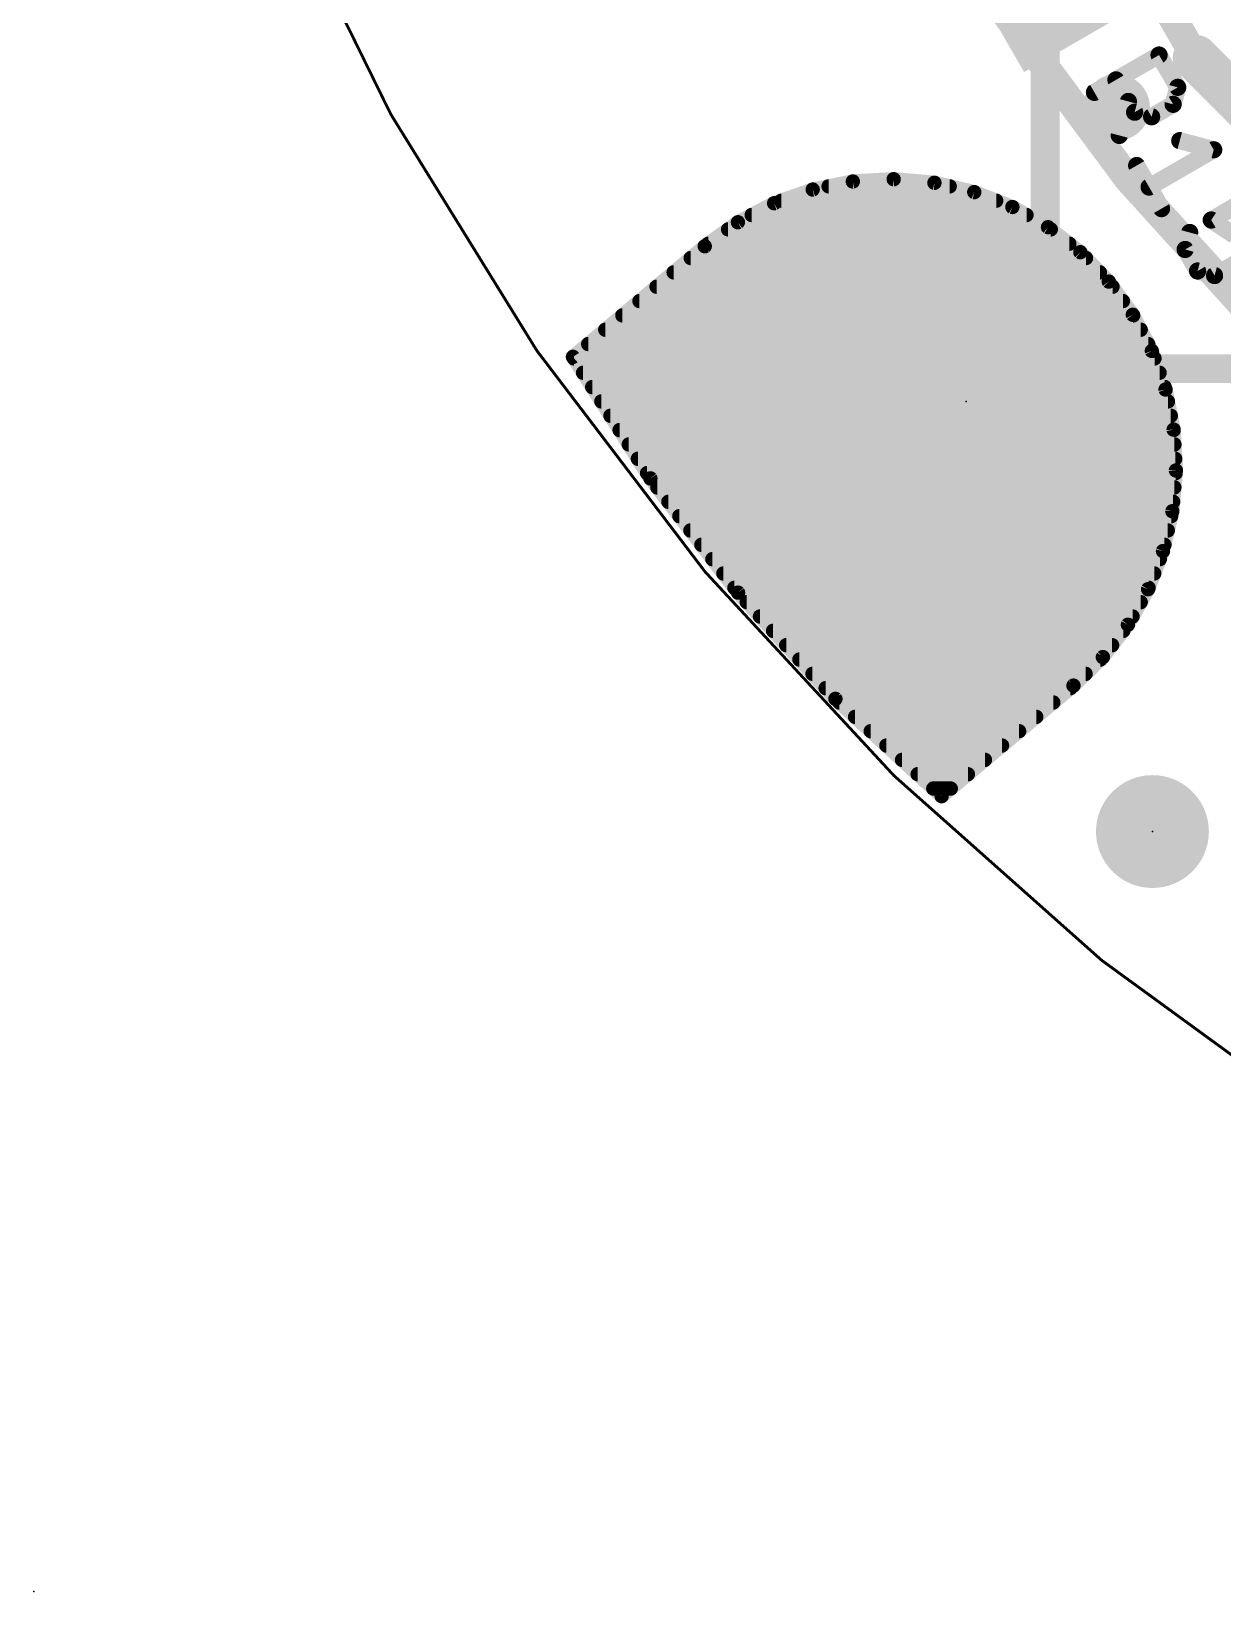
# Model space of a CAD drawing. Extents: x -25.4 to 25.4, y -26.7 to 25.8.
# Drawn here: x -25.42 to -14.87, y -25.45 to -11.58 of the extents above; entities that cross this region are included whole.
import ezdxf

# ---------------------------------------------------------------- set-up
doc = ezdxf.new("R2010")
doc.units = 0
for name, color, linetype in [('1', 12, 'CONTINUOUS'), ('16', 5, 'CONTINUOUS'), ('17', 110, 'CONTINUOUS'), ('18', 110, 'CONTINUOUS'), ('20', 53, 'CONTINUOUS'), ('23', 53, 'CONTINUOUS'), ('25', 253, 'CONTINUOUS')]:
    doc.layers.add(name, color=color, linetype=linetype)

# ---------------------------------------------------------------- blocks, each defined once
blk = doc.blocks.new('RECT')
blk.add_solid([(-0.5, -0.5), (0.5, -0.5), (-0.5, 0.5), (0.5, 0.5)])
blk = doc.blocks.new('ROUNDP')
at = {"const_width": 0.5}
blk.add_lwpolyline([(0, -0.25, 1), (0, 0.25, 1), (0, -0.25)], format="xyb", dxfattribs=at)
blk = doc.blocks.new('PIE')
at = {"const_width": 0.5}
blk.add_lwpolyline([(0, -0.25, 1), (0, 0.25, 1), (0, -0.25)], format="xyb", dxfattribs=at)
blk = doc.blocks.new('ROUNDV')
at = {"const_width": 0.5}
blk.add_lwpolyline([(0, -0.25, 1), (0, 0.25, 1), (0, -0.25)], format="xyb", dxfattribs=at)

msp = doc.modelspace()

# ---------------------------------------------------------------- linework, layer by layer
at = {"layer": '1'}
for points, const_width in [([(-20.32, 0, 0.4142), (0, -20.32)], 0.254), ([(-15.039, -11.7439, 1), (-15.1827, -11.8876)], 0.2032), ([(-15.1659, -11.8475, 1), (-15.0559, -11.784)], 0.127), ([(-18.3621, -12.9223, 1), (-18.3621, -12.9858)], 0.0635), ([(-18.1493, -12.8792, 1), (-18.1458, -12.9426)], 0.0635), ([(-18.1413, -12.942, 1), (-18.1538, -12.8797)], 0.0635), ([(-17.7829, -12.8591, 1), (-17.7885, -12.9224)], 0.0635), ([(-17.784, -12.9225, 1), (-17.7875, -12.8591)], 0.0635), ([(-17.4175, -12.8914, 1), (-17.4319, -12.9533)], 0.0635), ([(-17.4275, -12.954, 1), (-17.4219, -12.8907)], 0.0635), ([(-17.2895, -12.9858, 1), (-17.2895, -12.9223)], 0.0635), ([(-18.7809, -13.0493, 1), (-18.7809, -13.1128)], 0.0635), ([(-18.5091, -12.9512, 1), (-18.4966, -13.0134)], 0.0635), ([(-18.4922, -13.0122, 1), (-18.5135, -12.9524)], 0.0635), ([(-17.0603, -12.9754, 1), (-17.0834, -13.0346)], 0.0635), ([(-17.0791, -13.0359, 1), (-17.0646, -12.9741)], 0.0635), ([(-16.8775, -13.1128, 1), (-16.8775, -13.0493)], 0.0635), ([(-19.0431, -13.1762, 1), (-19.0431, -13.2398)], 0.0635), ([(-18.855, -13.0736, 1), (-18.8338, -13.1334)], 0.0635), ([(-18.8296, -13.1316, 1), (-18.8592, -13.0754)], 0.0635), ([(-16.7187, -13.1094, 1), (-16.75, -13.1646)], 0.0635), ([(-16.7459, -13.1666, 1), (-16.7228, -13.1074)], 0.0635), ([(-16.6091, -13.2398, 1), (-16.6091, -13.1762)], 0.0635), ([(-19.252, -13.3033, 1), (-19.252, -13.3668)], 0.0635), ([(-19.1799, -13.244, 1), (-19.1504, -13.3002)], 0.0635), ([(-19.1465, -13.2979, 1), (-19.1838, -13.2464)], 0.0635), ([(-16.3996, -13.2906, 1), (-16.4385, -13.3408)], 0.0635), ([(-16.4347, -13.3433, 1), (-16.4034, -13.2881)], 0.0635), ([(-16.3941, -13.3668, 1), (-16.3941, -13.3033)], 0.0635), ([(-19.4773, -13.459, 1), (-19.4401, -13.5104)], 0.0635), ([(-19.4383, -13.509, 1), (-19.4791, -13.4604)], 0.0635), ([(-19.4274, -13.4303, 1), (-19.4274, -13.4938)], 0.0635), ([(-16.23, -13.4938, 1), (-16.23, -13.4303)], 0.0635), ([(-19.583, -13.5572, 1), (-19.583, -13.6208)], 0.0635), ([(-16.1096, -13.5154, 1), (-16.1552, -13.5596)], 0.0635), ([(-16.1518, -13.5626, 1), (-16.113, -13.5124)], 0.0635), ([(-16.0825, -13.6208, 1), (-16.0825, -13.5572)], 0.0635), ([(-19.7344, -13.6843, 1), (-19.7344, -13.7478)], 0.0635), ([(-15.9595, -13.7478, 1), (-15.9595, -13.6843)], 0.0635), ([(-19.8857, -13.8112, 1), (-19.8857, -13.8748)], 0.0635), ([(-15.8545, -13.7791, 1), (-15.906, -13.8164)], 0.0635), ([(-15.9031, -13.8198, 1), (-15.8575, -13.7757)], 0.0635), ([(-15.8475, -13.8748, 1), (-15.8475, -13.8112)], 0.0635), ([(-20.0371, -13.9383, 1), (-20.0371, -14.0018)], 0.0635), ([(-15.7555, -14.0018, 1), (-15.7555, -13.9383)], 0.0635), ([(-20.1884, -14.0653, 1), (-20.1884, -14.1288)], 0.0635), ([(-15.6396, -14.0765, 1), (-15.6958, -14.1061)], 0.0635), ([(-15.6934, -14.1099, 1), (-15.642, -14.0727)], 0.0635), ([(-15.6647, -14.1288, 1), (-15.6647, -14.0653)], 0.0635), ([(-20.3398, -14.1922, 1), (-20.3398, -14.2558)], 0.0635), ([(-15.598, -14.2558, 1), (-15.598, -14.1922)], 0.0635), ([(-20.6466, -14.44, 1), (-20.6057, -14.4886)], 0.0635), ([(-20.5994, -14.4472, 1), (-20.6529, -14.4813)], 0.0635), ([(-20.6174, -14.4463, 1), (-20.6174, -14.5098)], 0.0635), ([(-20.4911, -14.3193, 1), (-20.4911, -14.3828)], 0.0635), ([(-15.5312, -14.3828, 1), (-15.5312, -14.3193)], 0.0635), ([(-15.4692, -14.4014, 1), (-15.529, -14.4227)], 0.0635), ([(-15.5272, -14.4268, 1), (-15.471, -14.3973)], 0.0635), ([(-15.4757, -14.5098, 1), (-15.4757, -14.4463)], 0.0635), ([(-20.5365, -14.5732, 1), (-20.5365, -14.6368)], 0.0635), ([(-16.918, -14.5059, 1), (-16.918, -14.6329)], 0.127), ([(-16.8731, -14.6143, 1), (-16.9629, -14.5245)], 0.127), ([(-15.4306, -14.6368, 1), (-15.4306, -14.5732)], 0.0635), ([(-20.4556, -14.7003, 1), (-20.4556, -14.7638)], 0.0635), ([(-15.3467, -14.7473, 1), (-15.409, -14.7598)], 0.0635), ([(-15.3855, -14.7638, 1), (-15.3855, -14.7003)], 0.0635), ([(-20.3747, -14.8272, 1), (-20.3747, -14.8908)], 0.0635), ([(-15.4078, -14.7642, 1), (-15.3479, -14.743)], 0.0635), ([(-15.3567, -14.8908, 1), (-15.3567, -14.8272)], 0.0635), ([(-20.2938, -14.9543, 1), (-20.2938, -15.0178)], 0.0635), ([(-15.3311, -15.0178, 1), (-15.3311, -14.9543)], 0.0635), ([(-20.2129, -15.0813, 1), (-20.2129, -15.1448)], 0.0635), ([(-17.5791, -15.1406, 1), (-17.4892, -15.2304)], 0.127), ([(-15.2747, -15.1071, 1), (-15.3381, -15.1107)], 0.0635), ([(-15.3376, -15.1151, 1), (-15.2753, -15.1026)], 0.0635), ([(-15.3062, -15.1448, 1), (-15.3062, -15.0813)], 0.0635), ([(-20.132, -15.2082, 1), (-20.132, -15.2718)], 0.0635), ([(-15.2992, -15.2718, 1), (-15.2992, -15.2082)], 0.0635), ([(-20.0511, -15.3353, 1), (-20.0511, -15.3988)], 0.0635), ([(-15.2921, -15.3988, 1), (-15.2921, -15.3353)], 0.0635), ([(-19.9702, -15.4623, 1), (-19.9702, -15.5258)], 0.0635), ([(-19.9153, -15.5212, 1), (-19.9657, -15.5598)], 0.0635), ([(-19.9673, -15.5576, 1), (-19.9137, -15.5235)], 0.0635), ([(-15.2547, -15.4735, 1), (-15.318, -15.468)], 0.0635), ([(-15.318, -15.4725, 1), (-15.2546, -15.469)], 0.0635), ([(-15.2884, -15.5258, 1), (-15.2884, -15.4623)], 0.0635), ([(-19.8788, -15.5892, 1), (-19.8788, -15.6528)], 0.0635), ([(-15.2995, -15.6528, 1), (-15.2995, -15.5892)], 0.0635), ([(-19.7813, -15.7163, 1), (-19.7813, -15.7798)], 0.0635), ([(-15.3495, -15.829, 1), (-15.2863, -15.8345)], 0.0635), ([(-15.287, -15.839, 1), (-15.3488, -15.8245)], 0.0635), ([(-15.3106, -15.7798, 1), (-15.3106, -15.7163)], 0.0635), ([(-19.6839, -15.8432, 1), (-19.6839, -15.9068)], 0.0635), ([(-19.5864, -15.9703, 1), (-19.5864, -16.0338)], 0.0635), ([(-15.3578, -16.0338, 1), (-15.3578, -15.9703)], 0.0635), ([(-15.328, -15.9068, 1), (-15.328, -15.8432)], 0.0635), ([(-19.489, -16.0973, 1), (-19.489, -16.1608)], 0.0635), ([(-15.3875, -16.1608, 1), (-15.3875, -16.0973)], 0.0635), ([(-19.3915, -16.2243, 1), (-19.3915, -16.2877)], 0.0635), ([(-15.4315, -16.1774, 1), (-15.3696, -16.1919)], 0.0635), ([(-15.371, -16.1962, 1), (-15.4301, -16.173)], 0.0635), ([(-15.4285, -16.2877, 1), (-15.4285, -16.2243)], 0.0635), ([(-19.2941, -16.3513, 1), (-19.2941, -16.4147)], 0.0635), ([(-15.4782, -16.4147, 1), (-15.4782, -16.3513)], 0.0635), ([(-19.1966, -16.4783, 1), (-19.1966, -16.5418)], 0.0635), ([(-19.1403, -16.5314, 1), (-19.1871, -16.5743)], 0.0635), ([(-15.5621, -16.5105, 1), (-15.503, -16.5337)], 0.0635), ([(-15.505, -16.5378, 1), (-15.5602, -16.5065)], 0.0635), ([(-15.5278, -16.5418, 1), (-15.5278, -16.4783)], 0.0635), ([(-19.1889, -16.5722, 1), (-19.1385, -16.5336)], 0.0635), ([(-19.0866, -16.6053, 1), (-19.0866, -16.6687)], 0.0635), ([(-15.5977, -16.6687, 1), (-15.5977, -16.6053)], 0.0635), ([(-18.9702, -16.7323, 1), (-18.9702, -16.7957)], 0.0635), ([(-15.6862, -16.8568, 1), (-15.7364, -16.818)], 0.0635), ([(-15.6697, -16.7957, 1), (-15.6697, -16.7323)], 0.0635), ([(-18.8539, -16.8593, 1), (-18.8539, -16.9228)], 0.0635), ([(-15.7528, -16.9228, 1), (-15.7528, -16.8593)], 0.0635), ([(-15.7389, -16.8217, 1), (-15.6837, -16.8531)], 0.0635), ([(-18.7375, -16.9863, 1), (-18.7375, -17.0497)], 0.0635), ([(-15.851, -17.0497, 1), (-15.851, -16.9863)], 0.0635), ([(-18.6211, -17.1133, 1), (-18.6211, -17.1767)], 0.0635), ([(-15.9582, -17.1046, 1), (-15.9079, -17.1435)], 0.0635), ([(-15.9109, -17.1468, 1), (-15.9551, -17.1012)], 0.0635), ([(-15.9547, -17.1767, 1), (-15.9547, -17.1133)], 0.0635), ([(-18.5048, -17.2403, 1), (-18.5048, -17.3038)], 0.0635), ([(-16.2154, -17.3534, 1), (-16.1712, -17.399)], 0.0635), ([(-16.1729, -17.4005, 1), (-16.2137, -17.3519)], 0.0635), ([(-16.0858, -17.3038, 1), (-16.0858, -17.2403)], 0.0635), ([(-18.3884, -17.3673, 1), (-18.3884, -17.4307)], 0.0635), ([(-18.2801, -17.4703, 1), (-18.323, -17.5171)], 0.0635), ([(-18.325, -17.5151, 1), (-18.2782, -17.4723)], 0.0635), ([(-18.2663, -17.4943, 1), (-18.2663, -17.5577)], 0.0635), ([(-16.3719, -17.5577, 1), (-16.3719, -17.4943)], 0.0635), ([(-16.2205, -17.4307, 1), (-16.2205, -17.3673)], 0.0635), ([(-18.1278, -17.6213, 1), (-18.1278, -17.6848)], 0.0635), ([(-16.5232, -17.6848, 1), (-16.5232, -17.6213)], 0.0635), ([(-17.9892, -17.7483, 1), (-17.9892, -17.8117)], 0.0635), ([(-16.6746, -17.8117, 1), (-16.6746, -17.7483)], 0.0635), ([(-17.8506, -17.8753, 1), (-17.8506, -17.9387)], 0.0635), ([(-16.8259, -17.9387, 1), (-16.8259, -17.8753)], 0.0635), ([(-17.712, -18.0023, 1), (-17.712, -18.0658)], 0.0635), ([(-16.9773, -18.0658, 1), (-16.9773, -18.0023)], 0.0635), ([(-17.5734, -18.1293, 1), (-17.5734, -18.1928)], 0.0635), ([(-17.1286, -18.1928, 1), (-17.1286, -18.1293)], 0.0635), ([(-17.4348, -18.2563, 1), (-17.4348, -18.3197)], 0.0635), ([(-17.3812, -18.3315, 1), (-17.3404, -18.3801)], 0.0635), ([(-17.3822, -18.3792, 1), (-17.3393, -18.3324)], 0.0635), ([(-17.28, -18.3197, 1), (-17.28, -18.2563)], 0.0635)]:
    msp.add_lwpolyline(points, format="xyb", dxfattribs=dict(at, const_width=const_width))
for points, const_width in [([(-15.1109, -11.8157), (-15.7687, -10.6764)], 0.254), ([(-14.1631, -12.7635), (-15.1109, -11.8157)], 0.4064), ([(-18.1476, -12.9109), (-18.5029, -12.9823)], 0.127), ([(-18.3621, -12.954), (-17.2895, -12.954)], 0.127), ([(-17.7857, -12.8908), (-18.1476, -12.9109)], 0.127), ([(-17.4247, -12.9223), (-17.7857, -12.8908)], 0.127), ([(-17.0718, -13.005), (-17.4247, -12.9223)], 0.127), ([(-18.5029, -12.9823), (-18.8444, -13.1035)], 0.127), ([(-18.7809, -13.081), (-16.8775, -13.081)], 0.127), ([(-16.7343, -13.137), (-17.0718, -13.005)], 0.127), ([(-18.8444, -13.1035), (-19.1652, -13.2721)], 0.127), ([(-19.0431, -13.208), (-16.6091, -13.208)], 0.127), ([(-16.4191, -13.3157), (-16.7343, -13.137)], 0.127), ([(-19.1652, -13.2721), (-19.4587, -13.4847)], 0.127), ([(-19.252, -13.335), (-16.3941, -13.335)], 0.127), ([(-16.1324, -13.5375), (-16.4191, -13.3157)], 0.127), ([(-19.4587, -13.4847), (-20.6261, -14.4643)], 0.127), ([(-19.4274, -13.462), (-16.23, -13.462)], 0.127), ([(-19.583, -13.589), (-16.0825, -13.589)], 0.127), ([(-15.8803, -13.7978), (-16.1324, -13.5375)], 0.127), ([(-19.7344, -13.716), (-15.9595, -13.716)], 0.127), ([(-19.8857, -13.843), (-15.8475, -13.843)], 0.127), ([(-15.6677, -14.0913), (-15.8803, -13.7978)], 0.127), ([(-20.0371, -13.97), (-15.7555, -13.97)], 0.127), ([(-20.1884, -14.097), (-15.6647, -14.097)], 0.127), ([(-15.4991, -14.4121), (-15.6677, -14.0913)], 0.127), ([(-20.3398, -14.224), (-15.598, -14.224)], 0.127), ([(-20.6261, -14.4643), (-19.9405, -15.5405)], 0.127), ([(-20.6174, -14.478), (-15.4757, -14.478)], 0.127), ([(-20.4911, -14.351), (-15.5312, -14.351)], 0.127), ([(-15.3779, -14.7536), (-15.4991, -14.4121)], 0.127), ([(-20.5365, -14.605), (-15.4306, -14.605)], 0.127), ([(-17.5342, -15.1855), (-16.918, -14.5694)], 0.254), ([(-16.918, -14.5694), (-13.1468, -14.5694)], 0.254), ([(-20.4556, -14.732), (-15.3855, -14.732)], 0.127), ([(-15.3064, -15.1089), (-15.3779, -14.7536)], 0.127), ([(-20.3747, -14.859), (-15.3567, -14.859)], 0.127), ([(-20.2938, -14.986), (-15.3311, -14.986)], 0.127), ([(-20.2129, -15.113), (-15.3062, -15.113)], 0.127), ([(-15.2863, -15.4707), (-15.3064, -15.1089)], 0.127), ([(-20.132, -15.24), (-15.2992, -15.24)], 0.127), ([(-20.0511, -15.367), (-15.2921, -15.367)], 0.127), ([(-19.9702, -15.494), (-15.2884, -15.494)], 0.127), ([(-19.9405, -15.5405), (-19.1637, -16.5529)], 0.127), ([(-15.3179, -15.8318), (-15.2863, -15.4707)], 0.127), ([(-19.8788, -15.621), (-15.2995, -15.621)], 0.127), ([(-19.7813, -15.748), (-15.3106, -15.748)], 0.127), ([(-15.4006, -16.1846), (-15.3179, -15.8318)], 0.127), ([(-19.6839, -15.875), (-15.328, -15.875)], 0.127), ([(-19.5864, -16.002), (-15.3578, -16.002)], 0.127), ([(-19.489, -16.129), (-15.3875, -16.129)], 0.127), ([(-19.3915, -16.256), (-15.4285, -16.256)], 0.127), ([(-15.5326, -16.5221), (-15.4006, -16.1846)], 0.127), ([(-19.2941, -16.383), (-15.4782, -16.383)], 0.127), ([(-19.1966, -16.51), (-15.5278, -16.51)], 0.127), ([(-19.1637, -16.5529), (-18.3016, -17.4937)], 0.127), ([(-15.7113, -16.8374), (-15.5326, -16.5221)], 0.127), ([(-19.0866, -16.637), (-15.5977, -16.637)], 0.127), ([(-18.9702, -16.764), (-15.6697, -16.764)], 0.127), ([(-15.933, -17.124), (-15.7113, -16.8374)], 0.127), ([(-18.8539, -16.891), (-15.7528, -16.891)], 0.127), ([(-18.7375, -17.018), (-15.851, -17.018)], 0.127), ([(-18.6211, -17.145), (-15.9547, -17.145)], 0.127), ([(-16.1933, -17.3762), (-15.933, -17.124)], 0.127), ([(-18.5048, -17.272), (-16.0858, -17.272)], 0.127), ([(-17.3608, -18.3558), (-16.1933, -17.3762)], 0.127), ([(-18.3884, -17.399), (-16.2205, -17.399)], 0.127), ([(-18.3016, -17.4937), (-17.3608, -18.3558)], 0.127), ([(-18.2663, -17.526), (-16.3719, -17.526)], 0.127), ([(-18.1278, -17.653), (-16.5232, -17.653)], 0.127), ([(-17.9892, -17.78), (-16.6746, -17.78)], 0.127), ([(-17.8506, -17.907), (-16.8259, -17.907)], 0.127), ([(-17.712, -18.034), (-16.9773, -18.034)], 0.127), ([(-17.5734, -18.161), (-17.1286, -18.161)], 0.127), ([(-17.4348, -18.288), (-17.28, -18.288)], 0.127)]:
    msp.add_lwpolyline(points, dxfattribs=dict(at, const_width=const_width))
at = {"layer": '16'}
for points, const_width in [([(-16.444, 2.733), (-16.444, -14.0953)], 0.254), ([(-18.1476, -12.9109), (-18.5029, -12.9823)], 0.127), ([(-18.3621, -12.954), (-17.2895, -12.954)], 0.127), ([(-17.7857, -12.8908), (-18.1476, -12.9109)], 0.127), ([(-17.4247, -12.9223), (-17.7857, -12.8908)], 0.127), ([(-17.0718, -13.005), (-17.4247, -12.9223)], 0.127), ([(-18.5029, -12.9823), (-18.8444, -13.1035)], 0.127), ([(-18.7809, -13.081), (-16.8775, -13.081)], 0.127), ([(-16.7343, -13.137), (-17.0718, -13.005)], 0.127), ([(-18.8444, -13.1035), (-19.1652, -13.2721)], 0.127), ([(-19.0431, -13.208), (-16.6091, -13.208)], 0.127), ([(-16.4191, -13.3157), (-16.7343, -13.137)], 0.127), ([(-19.1652, -13.2721), (-19.4587, -13.4847)], 0.127), ([(-19.252, -13.335), (-16.3941, -13.335)], 0.127), ([(-16.1324, -13.5375), (-16.4191, -13.3157)], 0.127), ([(-19.4587, -13.4847), (-20.6261, -14.4643)], 0.127), ([(-19.4274, -13.462), (-16.23, -13.462)], 0.127), ([(-19.583, -13.589), (-16.0825, -13.589)], 0.127), ([(-15.8803, -13.7978), (-16.1324, -13.5375)], 0.127), ([(-19.7344, -13.716), (-15.9595, -13.716)], 0.127), ([(-19.8857, -13.843), (-15.8475, -13.843)], 0.127), ([(-15.6677, -14.0913), (-15.8803, -13.7978)], 0.127), ([(-20.0371, -13.97), (-15.7555, -13.97)], 0.127), ([(-16.444, -14.0953), (-17.5342, -15.1855)], 0.254), ([(-20.1884, -14.097), (-15.6647, -14.097)], 0.127), ([(-15.4991, -14.4121), (-15.6677, -14.0913)], 0.127), ([(-20.3398, -14.224), (-15.598, -14.224)], 0.127), ([(-20.6261, -14.4643), (-19.9405, -15.5405)], 0.127), ([(-20.6174, -14.478), (-15.4757, -14.478)], 0.127), ([(-20.4911, -14.351), (-15.5312, -14.351)], 0.127), ([(-15.3779, -14.7536), (-15.4991, -14.4121)], 0.127), ([(-20.5365, -14.605), (-15.4306, -14.605)], 0.127), ([(-20.4556, -14.732), (-15.3855, -14.732)], 0.127), ([(-15.3064, -15.1089), (-15.3779, -14.7536)], 0.127), ([(-20.3747, -14.859), (-15.3567, -14.859)], 0.127), ([(-20.2938, -14.986), (-15.3311, -14.986)], 0.127), ([(-20.2129, -15.113), (-15.3062, -15.113)], 0.127), ([(-15.2863, -15.4707), (-15.3064, -15.1089)], 0.127), ([(-20.132, -15.24), (-15.2992, -15.24)], 0.127), ([(-20.0511, -15.367), (-15.2921, -15.367)], 0.127), ([(-19.9702, -15.494), (-15.2884, -15.494)], 0.127), ([(-19.9405, -15.5405), (-19.1637, -16.5529)], 0.127), ([(-15.3179, -15.8318), (-15.2863, -15.4707)], 0.127), ([(-19.8788, -15.621), (-15.2995, -15.621)], 0.127), ([(-19.7813, -15.748), (-15.3106, -15.748)], 0.127), ([(-15.4006, -16.1846), (-15.3179, -15.8318)], 0.127), ([(-19.6839, -15.875), (-15.328, -15.875)], 0.127), ([(-19.5864, -16.002), (-15.3578, -16.002)], 0.127), ([(-19.489, -16.129), (-15.3875, -16.129)], 0.127), ([(-19.3915, -16.256), (-15.4285, -16.256)], 0.127), ([(-15.5326, -16.5221), (-15.4006, -16.1846)], 0.127), ([(-19.2941, -16.383), (-15.4782, -16.383)], 0.127), ([(-19.1966, -16.51), (-15.5278, -16.51)], 0.127), ([(-19.1637, -16.5529), (-18.3016, -17.4937)], 0.127), ([(-15.7113, -16.8374), (-15.5326, -16.5221)], 0.127), ([(-19.0866, -16.637), (-15.5977, -16.637)], 0.127), ([(-18.9702, -16.764), (-15.6697, -16.764)], 0.127), ([(-15.933, -17.124), (-15.7113, -16.8374)], 0.127), ([(-18.8539, -16.891), (-15.7528, -16.891)], 0.127), ([(-18.7375, -17.018), (-15.851, -17.018)], 0.127), ([(-18.6211, -17.145), (-15.9547, -17.145)], 0.127), ([(-16.1933, -17.3762), (-15.933, -17.124)], 0.127), ([(-18.5048, -17.272), (-16.0858, -17.272)], 0.127), ([(-17.3608, -18.3558), (-16.1933, -17.3762)], 0.127), ([(-18.3884, -17.399), (-16.2205, -17.399)], 0.127), ([(-18.3016, -17.4937), (-17.3608, -18.3558)], 0.127), ([(-18.2663, -17.526), (-16.3719, -17.526)], 0.127), ([(-18.1278, -17.653), (-16.5232, -17.653)], 0.127), ([(-17.9892, -17.78), (-16.6746, -17.78)], 0.127), ([(-17.8506, -17.907), (-16.8259, -17.907)], 0.127), ([(-17.712, -18.034), (-16.9773, -18.034)], 0.127), ([(-17.5734, -18.161), (-17.1286, -18.161)], 0.127), ([(-17.4348, -18.288), (-17.28, -18.288)], 0.127)]:
    msp.add_lwpolyline(points, dxfattribs=dict(at, const_width=const_width))
for points, const_width in [([(-20.32, 0, 0.4142), (0, -20.32)], 0.254), ([(-18.3621, -12.9223, 1), (-18.3621, -12.9858)], 0.0635), ([(-18.1493, -12.8792, 1), (-18.1458, -12.9426)], 0.0635), ([(-18.1413, -12.942, 1), (-18.1538, -12.8797)], 0.0635), ([(-17.7829, -12.8591, 1), (-17.7885, -12.9224)], 0.0635), ([(-17.784, -12.9225, 1), (-17.7875, -12.8591)], 0.0635), ([(-17.4175, -12.8914, 1), (-17.4319, -12.9533)], 0.0635), ([(-17.4275, -12.954, 1), (-17.4219, -12.8907)], 0.0635), ([(-17.2895, -12.9858, 1), (-17.2895, -12.9223)], 0.0635), ([(-18.7809, -13.0493, 1), (-18.7809, -13.1128)], 0.0635), ([(-18.5091, -12.9512, 1), (-18.4966, -13.0134)], 0.0635), ([(-18.4922, -13.0122, 1), (-18.5135, -12.9524)], 0.0635), ([(-17.0603, -12.9754, 1), (-17.0834, -13.0346)], 0.0635), ([(-17.0791, -13.0359, 1), (-17.0646, -12.9741)], 0.0635), ([(-16.8775, -13.1128, 1), (-16.8775, -13.0493)], 0.0635), ([(-19.0431, -13.1762, 1), (-19.0431, -13.2398)], 0.0635), ([(-18.855, -13.0736, 1), (-18.8338, -13.1334)], 0.0635), ([(-18.8296, -13.1316, 1), (-18.8592, -13.0754)], 0.0635), ([(-16.7187, -13.1094, 1), (-16.75, -13.1646)], 0.0635), ([(-16.7459, -13.1666, 1), (-16.7228, -13.1074)], 0.0635), ([(-16.6091, -13.2398, 1), (-16.6091, -13.1762)], 0.0635), ([(-19.252, -13.3033, 1), (-19.252, -13.3668)], 0.0635), ([(-19.1799, -13.244, 1), (-19.1504, -13.3002)], 0.0635), ([(-19.1465, -13.2979, 1), (-19.1838, -13.2464)], 0.0635), ([(-16.3996, -13.2906, 1), (-16.4385, -13.3408)], 0.0635), ([(-16.4347, -13.3433, 1), (-16.4034, -13.2881)], 0.0635), ([(-16.3941, -13.3668, 1), (-16.3941, -13.3033)], 0.0635), ([(-19.4773, -13.459, 1), (-19.4401, -13.5104)], 0.0635), ([(-19.4383, -13.509, 1), (-19.4791, -13.4604)], 0.0635), ([(-19.4274, -13.4303, 1), (-19.4274, -13.4938)], 0.0635), ([(-16.23, -13.4938, 1), (-16.23, -13.4303)], 0.0635), ([(-19.583, -13.5572, 1), (-19.583, -13.6208)], 0.0635), ([(-16.1096, -13.5154, 1), (-16.1552, -13.5596)], 0.0635), ([(-16.1518, -13.5626, 1), (-16.113, -13.5124)], 0.0635), ([(-16.0825, -13.6208, 1), (-16.0825, -13.5572)], 0.0635), ([(-19.7344, -13.6843, 1), (-19.7344, -13.7478)], 0.0635), ([(-15.9595, -13.7478, 1), (-15.9595, -13.6843)], 0.0635), ([(-19.8857, -13.8112, 1), (-19.8857, -13.8748)], 0.0635), ([(-15.8545, -13.7791, 1), (-15.906, -13.8164)], 0.0635), ([(-15.9031, -13.8198, 1), (-15.8575, -13.7757)], 0.0635), ([(-15.8475, -13.8748, 1), (-15.8475, -13.8112)], 0.0635), ([(-20.0371, -13.9383, 1), (-20.0371, -14.0018)], 0.0635), ([(-16.3991, -14.1402, 1), (-16.4889, -14.0504)], 0.127), ([(-15.7555, -14.0018, 1), (-15.7555, -13.9383)], 0.0635), ([(-20.1884, -14.0653, 1), (-20.1884, -14.1288)], 0.0635), ([(-16.5075, -14.0953, 1), (-16.3805, -14.0953)], 0.127), ([(-15.6396, -14.0765, 1), (-15.6958, -14.1061)], 0.0635), ([(-15.6934, -14.1099, 1), (-15.642, -14.0727)], 0.0635), ([(-15.6647, -14.1288, 1), (-15.6647, -14.0653)], 0.0635), ([(-20.3398, -14.1922, 1), (-20.3398, -14.2558)], 0.0635), ([(-15.598, -14.2558, 1), (-15.598, -14.1922)], 0.0635), ([(-20.6466, -14.44, 1), (-20.6057, -14.4886)], 0.0635), ([(-20.5994, -14.4472, 1), (-20.6529, -14.4813)], 0.0635), ([(-20.6174, -14.4463, 1), (-20.6174, -14.5098)], 0.0635), ([(-20.4911, -14.3193, 1), (-20.4911, -14.3828)], 0.0635), ([(-15.5312, -14.3828, 1), (-15.5312, -14.3193)], 0.0635), ([(-15.4692, -14.4014, 1), (-15.529, -14.4227)], 0.0635), ([(-15.5272, -14.4268, 1), (-15.471, -14.3973)], 0.0635), ([(-15.4757, -14.5098, 1), (-15.4757, -14.4463)], 0.0635), ([(-20.5365, -14.5732, 1), (-20.5365, -14.6368)], 0.0635), ([(-15.4306, -14.6368, 1), (-15.4306, -14.5732)], 0.0635), ([(-20.4556, -14.7003, 1), (-20.4556, -14.7638)], 0.0635), ([(-15.3467, -14.7473, 1), (-15.409, -14.7598)], 0.0635), ([(-15.3855, -14.7638, 1), (-15.3855, -14.7003)], 0.0635), ([(-20.3747, -14.8272, 1), (-20.3747, -14.8908)], 0.0635), ([(-15.4078, -14.7642, 1), (-15.3479, -14.743)], 0.0635), ([(-15.3567, -14.8908, 1), (-15.3567, -14.8272)], 0.0635), ([(-20.2938, -14.9543, 1), (-20.2938, -15.0178)], 0.0635), ([(-15.3311, -15.0178, 1), (-15.3311, -14.9543)], 0.0635), ([(-20.2129, -15.0813, 1), (-20.2129, -15.1448)], 0.0635), ([(-17.5791, -15.1406, 1), (-17.4892, -15.2304)], 0.127), ([(-15.2747, -15.1071, 1), (-15.3381, -15.1107)], 0.0635), ([(-15.3376, -15.1151, 1), (-15.2753, -15.1026)], 0.0635), ([(-15.3062, -15.1448, 1), (-15.3062, -15.0813)], 0.0635), ([(-20.132, -15.2082, 1), (-20.132, -15.2718)], 0.0635), ([(-15.2992, -15.2718, 1), (-15.2992, -15.2082)], 0.0635), ([(-20.0511, -15.3353, 1), (-20.0511, -15.3988)], 0.0635), ([(-15.2921, -15.3988, 1), (-15.2921, -15.3353)], 0.0635), ([(-19.9702, -15.4623, 1), (-19.9702, -15.5258)], 0.0635), ([(-19.9153, -15.5212, 1), (-19.9657, -15.5598)], 0.0635), ([(-19.9673, -15.5576, 1), (-19.9137, -15.5235)], 0.0635), ([(-15.2547, -15.4735, 1), (-15.318, -15.468)], 0.0635), ([(-15.318, -15.4725, 1), (-15.2546, -15.469)], 0.0635), ([(-15.2884, -15.5258, 1), (-15.2884, -15.4623)], 0.0635), ([(-19.8788, -15.5892, 1), (-19.8788, -15.6528)], 0.0635), ([(-15.2995, -15.6528, 1), (-15.2995, -15.5892)], 0.0635), ([(-19.7813, -15.7163, 1), (-19.7813, -15.7798)], 0.0635), ([(-15.3495, -15.829, 1), (-15.2863, -15.8345)], 0.0635), ([(-15.287, -15.839, 1), (-15.3488, -15.8245)], 0.0635), ([(-15.3106, -15.7798, 1), (-15.3106, -15.7163)], 0.0635), ([(-19.6839, -15.8432, 1), (-19.6839, -15.9068)], 0.0635), ([(-19.5864, -15.9703, 1), (-19.5864, -16.0338)], 0.0635), ([(-15.3578, -16.0338, 1), (-15.3578, -15.9703)], 0.0635), ([(-15.328, -15.9068, 1), (-15.328, -15.8432)], 0.0635), ([(-19.489, -16.0973, 1), (-19.489, -16.1608)], 0.0635), ([(-15.3875, -16.1608, 1), (-15.3875, -16.0973)], 0.0635), ([(-19.3915, -16.2243, 1), (-19.3915, -16.2877)], 0.0635), ([(-15.4315, -16.1774, 1), (-15.3696, -16.1919)], 0.0635), ([(-15.371, -16.1962, 1), (-15.4301, -16.173)], 0.0635), ([(-15.4285, -16.2877, 1), (-15.4285, -16.2243)], 0.0635), ([(-19.2941, -16.3513, 1), (-19.2941, -16.4147)], 0.0635), ([(-15.4782, -16.4147, 1), (-15.4782, -16.3513)], 0.0635), ([(-19.1966, -16.4783, 1), (-19.1966, -16.5418)], 0.0635), ([(-19.1403, -16.5314, 1), (-19.1871, -16.5743)], 0.0635), ([(-15.5621, -16.5105, 1), (-15.503, -16.5337)], 0.0635), ([(-15.505, -16.5378, 1), (-15.5602, -16.5065)], 0.0635), ([(-15.5278, -16.5418, 1), (-15.5278, -16.4783)], 0.0635), ([(-19.1889, -16.5722, 1), (-19.1385, -16.5336)], 0.0635), ([(-19.0866, -16.6053, 1), (-19.0866, -16.6687)], 0.0635), ([(-15.5977, -16.6687, 1), (-15.5977, -16.6053)], 0.0635), ([(-18.9702, -16.7323, 1), (-18.9702, -16.7957)], 0.0635), ([(-15.6862, -16.8568, 1), (-15.7364, -16.818)], 0.0635), ([(-15.6697, -16.7957, 1), (-15.6697, -16.7323)], 0.0635), ([(-18.8539, -16.8593, 1), (-18.8539, -16.9228)], 0.0635), ([(-15.7528, -16.9228, 1), (-15.7528, -16.8593)], 0.0635), ([(-15.7389, -16.8217, 1), (-15.6837, -16.8531)], 0.0635), ([(-18.7375, -16.9863, 1), (-18.7375, -17.0497)], 0.0635), ([(-15.851, -17.0497, 1), (-15.851, -16.9863)], 0.0635), ([(-18.6211, -17.1133, 1), (-18.6211, -17.1767)], 0.0635), ([(-15.9582, -17.1046, 1), (-15.9079, -17.1435)], 0.0635), ([(-15.9109, -17.1468, 1), (-15.9551, -17.1012)], 0.0635), ([(-15.9547, -17.1767, 1), (-15.9547, -17.1133)], 0.0635), ([(-18.5048, -17.2403, 1), (-18.5048, -17.3038)], 0.0635), ([(-16.2154, -17.3534, 1), (-16.1712, -17.399)], 0.0635), ([(-16.1729, -17.4005, 1), (-16.2137, -17.3519)], 0.0635), ([(-16.0858, -17.3038, 1), (-16.0858, -17.2403)], 0.0635), ([(-18.3884, -17.3673, 1), (-18.3884, -17.4307)], 0.0635), ([(-18.2801, -17.4703, 1), (-18.323, -17.5171)], 0.0635), ([(-18.325, -17.5151, 1), (-18.2782, -17.4723)], 0.0635), ([(-18.2663, -17.4943, 1), (-18.2663, -17.5577)], 0.0635), ([(-16.3719, -17.5577, 1), (-16.3719, -17.4943)], 0.0635), ([(-16.2205, -17.4307, 1), (-16.2205, -17.3673)], 0.0635), ([(-18.1278, -17.6213, 1), (-18.1278, -17.6848)], 0.0635), ([(-16.5232, -17.6848, 1), (-16.5232, -17.6213)], 0.0635), ([(-17.9892, -17.7483, 1), (-17.9892, -17.8117)], 0.0635), ([(-16.6746, -17.8117, 1), (-16.6746, -17.7483)], 0.0635), ([(-17.8506, -17.8753, 1), (-17.8506, -17.9387)], 0.0635), ([(-16.8259, -17.9387, 1), (-16.8259, -17.8753)], 0.0635), ([(-17.712, -18.0023, 1), (-17.712, -18.0658)], 0.0635), ([(-16.9773, -18.0658, 1), (-16.9773, -18.0023)], 0.0635), ([(-17.5734, -18.1293, 1), (-17.5734, -18.1928)], 0.0635), ([(-17.1286, -18.1928, 1), (-17.1286, -18.1293)], 0.0635), ([(-17.4348, -18.2563, 1), (-17.4348, -18.3197)], 0.0635), ([(-17.3812, -18.3315, 1), (-17.3404, -18.3801)], 0.0635), ([(-17.3822, -18.3792, 1), (-17.3393, -18.3324)], 0.0635), ([(-17.28, -18.3197, 1), (-17.28, -18.2563)], 0.0635)]:
    msp.add_lwpolyline(points, format="xyb", dxfattribs=dict(at, const_width=const_width))
at = {"layer": '20', "const_width": 0.0254}
msp.add_lwpolyline([(-3.4925, 25.146, 14.4823), (3.4925, 25.146)], format="xyb", dxfattribs=at)
at = {"layer": '23'}
for p in [(-17.145, -14.859), (-15.494, -18.669), (-25.4, -25.4)]:
    msp.add_point(p, dxfattribs=at)
at = {"layer": '25', "const_width": 0.1524}
for points in [[(-16.0079, -12.1214), (-15.4355, -11.7909)], [(-15.4355, -11.7909), (-15.2702, -12.0771)], [(-15.6518, -12.2974), (-15.8171, -12.0112)], [(-15.2702, -12.0771), (-15.3106, -12.2276)], [(-15.7069, -12.202), (-15.7876, -12.503)], [(-15.3106, -12.2276), (-15.5014, -12.3377)], [(-15.5014, -12.3377), (-15.6518, -12.2974)], [(-15.2521, -12.5492), (-14.9511, -12.6298)], [(-14.9511, -12.6298), (-15.5235, -12.9603)], [(-15.6337, -12.7695), (-15.4134, -13.1511)], [(-14.6871, -13.0872), (-14.9733, -13.2524)], [(-15.2044, -13.5131), (-15.1641, -13.3626)], [(-14.9733, -13.2524), (-14.7677, -13.3882)], [(-15.0942, -13.7039), (-15.2044, -13.5131)], [(-14.7529, -13.634), (-14.9438, -13.7442)], [(-14.9438, -13.7442), (-15.0942, -13.7039)]]:
    msp.add_lwpolyline(points, dxfattribs=at)
at = {"layer": '25', "const_width": 0.0762}
for points in [[(-15.4025, -11.7718, 1), (-15.4685, -11.81)], [(-15.4164, -11.8239, 1), (-15.4545, -11.7579)], [(-16.0269, -12.0884, 1), (-15.9888, -12.1544)], [(-15.7841, -11.9922, 1), (-15.8501, -12.0303)], [(-15.2334, -12.087, 1), (-15.307, -12.0672)], [(-15.3032, -12.0962, 1), (-15.2372, -12.0581)], [(-15.6701, -12.2119, 1), (-15.7437, -12.1922)], [(-15.3474, -12.2177, 1), (-15.2738, -12.2374)], [(-15.2915, -12.2606, 1), (-15.3296, -12.1946)], [(-15.642, -12.2606, 1), (-15.6617, -12.3342)], [(-15.6848, -12.3165, 1), (-15.6189, -12.2784)], [(-15.5204, -12.3047, 1), (-15.4823, -12.3707)], [(-15.5112, -12.3745, 1), (-15.4915, -12.3009)], [(-15.8244, -12.4931, 1), (-15.7508, -12.5128)], [(-15.2422, -12.5124, 1), (-15.2619, -12.586)], [(-14.9321, -12.6628, 1), (-14.9702, -12.5969)], [(-14.961, -12.6666, 1), (-14.9412, -12.593)], [(-15.6007, -12.7505, 1), (-15.6667, -12.7886)], [(-15.5426, -12.9273, 1), (-15.5045, -12.9933)], [(-15.4464, -13.1702, 1), (-15.3804, -13.1321)], [(-15.1273, -13.3725, 1), (-15.2009, -13.3527)], [(-14.9523, -13.2206, 1), (-14.9943, -13.2842)], [(-14.9923, -13.2194, 1), (-14.9542, -13.2854)], [(-15.1714, -13.494, 1), (-15.2374, -13.5321)], [(-15.2412, -13.5032, 1), (-15.1676, -13.5229)], [(-15.0844, -13.6671, 1), (-15.1041, -13.7407)], [(-15.1272, -13.7229, 1), (-15.0612, -13.6848)], [(-14.9628, -13.7112, 1), (-14.9247, -13.7772)], [(-14.9536, -13.781, 1), (-14.9339, -13.7074)]]:
    msp.add_lwpolyline(points, format="xyb", dxfattribs=at)

# ---------------------------------------------------------------- block references
at = {"layer": '1', "xscale": 1.075, "rotation": 300}
msp.add_blockref('RECT', (-16.466, -11.2263), dxfattribs=at)
at = {"layer": '1'}
msp.add_blockref('PIE', (-15.494, -18.669), dxfattribs=at)
at = {"layer": '17', "xscale": 4.216, "yscale": 4.216, "rotation": 130}
msp.add_blockref('ROUNDP', (-17.5342, -15.1855), dxfattribs=at)
msp.add_blockref('ROUNDP', (-17.5342, -15.1855), dxfattribs=at)
at = {"layer": '18', "xscale": 0.5906, "yscale": 0.5906}
msp.add_blockref('ROUNDV', (-15.8115, -12.2555), dxfattribs=at)
msp.add_blockref('ROUNDV', (-15.8115, -12.2555), dxfattribs=at)

doc.saveas('drawing.dxf')
